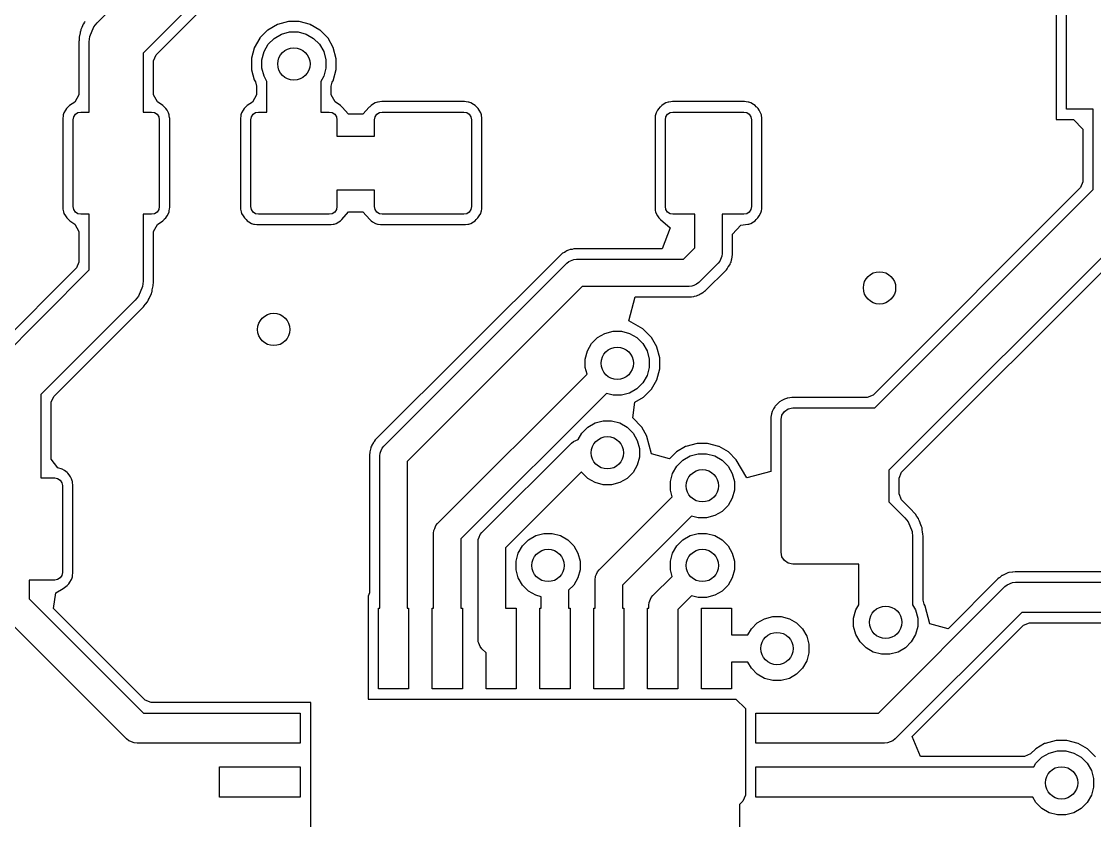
# Model space of a CAD drawing. Header units: inches. Extents: x 3.92 to 7.78, y -6.06 to -2.2.
# Drawn here: x 6.6455 to 7.0378, y -4.0988 to -3.8064 of the extents above; entities that cross this region are included whole.
import ezdxf

# ---------------------------------------------------------------- set-up
doc = ezdxf.new("R2010")
doc.units = ezdxf.units.IN
doc.header["$MEASUREMENT"] = 0
doc.layers.add('F.Cu', color=13, linetype='CONTINUOUS', true_color=0xc83434)

msp = doc.modelspace()

# ---------------------------------------------------------------- linework, layer by layer
at = {"layer": 'F.Cu', "linetype": 'CONTINUOUS'}
for p, q in [((6.67316, -3.80694), (6.72722, -3.75288)), ((6.73825, -3.76969), (6.68996, -3.81798)), ((6.69469, -3.81866), (6.73894, -3.77437)), ((7.02378, -3.79539), (7.02378, -3.84236)), ((7.02756, -3.83858), (7.02756, -3.79921)), ((6.66713, -3.80972), (6.66705, -3.81)), ((6.66724, -3.80933), (6.66713, -3.80972)), ((6.6676, -3.80862), (6.66724, -3.80933)), ((6.66807, -3.80744), (6.6676, -3.80862)), ((6.66815, -3.80732), (6.66807, -3.80744)), ((6.66819, -3.80728), (6.66815, -3.80732)), ((6.6685, -3.80669), (6.66819, -3.80728)), ((6.66854, -3.80669), (6.6685, -3.80665)), ((6.6685, -3.80665), (6.6685, -3.80669)), ((6.6687, -3.80642), (6.66854, -3.80669)), ((6.67046, -3.81198), (6.67193, -3.80843)), ((6.67193, -3.80843), (6.67316, -3.80694)), ((6.67193, -3.80843), (6.67193, -3.80843)), ((6.73531, -3.80976), (6.73264, -3.81248)), ((6.73555, -3.80957), (6.73531, -3.80976)), ((6.73906, -3.80756), (6.73555, -3.80957)), ((6.74315, -3.80646), (6.73906, -3.80756)), ((6.74701, -3.80646), (6.74315, -3.80646)), ((6.75114, -3.80756), (6.74701, -3.80646)), ((6.75461, -3.80957), (6.7511, -3.80756)), ((6.7511, -3.80756), (6.75114, -3.80756)), ((6.75484, -3.80976), (6.75461, -3.80957)), ((6.75752, -3.81248), (6.75484, -3.80976)), ((6.66654, -3.81346), (6.6665, -3.81382)), ((6.6665, -3.81382), (6.6665, -3.83331)), ((6.66657, -3.8122), (6.66654, -3.81346)), ((6.66693, -3.81063), (6.66657, -3.8122)), ((6.66697, -3.81031), (6.66693, -3.81063)), ((6.66705, -3.81004), (6.66697, -3.81031)), ((6.66705, -3.81), (6.66705, -3.81004)), ((6.67028, -3.8139), (6.67046, -3.81198)), ((6.7326, -3.81252), (6.73059, -3.8161)), ((6.73264, -3.81248), (6.7326, -3.81252)), ((6.73571, -3.8148), (6.73789, -3.81262)), ((6.73789, -3.81262), (6.74056, -3.81108)), ((6.74056, -3.81108), (6.74354, -3.81028)), ((6.74354, -3.81028), (6.74662, -3.81028)), ((6.74662, -3.81028), (6.7496, -3.81108)), ((6.7496, -3.81108), (6.75227, -3.81262)), ((6.75227, -3.81262), (6.75445, -3.8148)), ((6.7576, -3.81256), (6.75752, -3.81248)), ((6.75945, -3.81591), (6.7576, -3.81256)), ((6.67028, -3.83957), (6.67028, -3.8139)), ((6.73055, -3.81626), (6.72961, -3.81984)), ((6.73059, -3.8161), (6.73055, -3.81626)), ((6.73337, -3.82045), (6.73417, -3.81747)), ((6.73417, -3.81747), (6.73571, -3.8148)), ((6.75445, -3.8148), (6.75599, -3.81747)), ((6.75599, -3.81747), (6.75679, -3.82045)), ((6.76059, -3.82008), (6.75945, -3.81591)), ((6.68996, -3.81798), (6.68996, -3.83957)), ((6.69378, -3.82083), (6.69469, -3.81866)), ((6.69378, -3.83327), (6.69378, -3.82083)), ((6.72961, -3.81984), (6.72961, -3.82413)), ((6.73337, -3.82353), (6.73337, -3.82045)), ((6.75679, -3.82045), (6.75679, -3.82353)), ((6.76059, -3.82398), (6.76059, -3.82008)), ((6.72961, -3.82413), (6.73055, -3.82783)), ((6.73417, -3.82651), (6.73337, -3.82353)), ((6.75679, -3.82353), (6.75599, -3.82651)), ((6.75945, -3.82815), (6.76059, -3.82398)), ((6.73055, -3.82783), (6.73102, -3.82858)), ((6.73102, -3.82858), (6.73146, -3.83016)), ((6.73524, -3.82836), (6.73417, -3.82651)), ((6.73524, -3.83957), (6.73524, -3.82836)), ((6.75599, -3.82651), (6.75492, -3.82836)), ((6.75492, -3.82836), (6.75492, -3.83957)), ((6.75874, -3.83016), (6.75913, -3.8287)), ((6.75913, -3.8287), (6.75937, -3.82827)), ((6.75937, -3.82827), (6.75945, -3.82815)), ((6.6665, -3.83331), (6.66504, -3.83594)), ((6.69516, -3.83587), (6.69378, -3.83327)), ((6.73146, -3.83331), (6.73, -3.83594)), ((6.73146, -3.83016), (6.73146, -3.83331)), ((6.75874, -3.83327), (6.75874, -3.83016)), ((6.76012, -3.83587), (6.75874, -3.83327)), ((6.66307, -3.8372), (6.6626, -3.83764)), ((6.66504, -3.83594), (6.66307, -3.8372)), ((6.69713, -3.83717), (6.69516, -3.83587)), ((6.69764, -3.83764), (6.69713, -3.83717)), ((6.72803, -3.8372), (6.72756, -3.83764)), ((6.73, -3.83594), (6.72803, -3.8372)), ((6.76209, -3.83717), (6.76012, -3.83587)), ((6.7626, -3.83764), (6.76209, -3.83717)), ((6.77331, -3.8372), (6.77283, -3.83764)), ((6.77386, -3.83681), (6.77331, -3.8372)), ((6.7748, -3.83626), (6.77386, -3.83681)), ((6.77484, -3.83622), (6.7748, -3.83626)), ((6.77563, -3.83594), (6.77484, -3.83622)), ((6.77587, -3.83591), (6.77563, -3.83594)), ((6.77657, -3.83583), (6.77587, -3.83591)), ((6.7772, -3.83575), (6.77657, -3.83583)), ((6.80744, -3.83575), (6.7772, -3.83575)), ((6.80807, -3.83583), (6.80744, -3.83575)), ((6.80878, -3.83591), (6.80807, -3.83583)), ((6.80902, -3.83594), (6.80878, -3.83591)), ((6.8098, -3.83622), (6.80902, -3.83594)), ((6.80984, -3.83626), (6.8098, -3.83622)), ((6.81079, -3.83681), (6.80984, -3.83626)), ((6.81134, -3.8372), (6.81079, -3.83681)), ((6.81181, -3.83764), (6.81134, -3.8372)), ((6.87961, -3.8372), (6.87913, -3.83764)), ((6.88016, -3.83681), (6.87961, -3.8372)), ((6.8811, -3.83626), (6.88016, -3.83681)), ((6.88114, -3.83622), (6.8811, -3.83626)), ((6.88193, -3.83594), (6.88114, -3.83622)), ((6.88217, -3.83591), (6.88193, -3.83594)), ((6.88287, -3.83583), (6.88217, -3.83591)), ((6.8835, -3.83575), (6.88287, -3.83583)), ((6.9098, -3.83575), (6.8835, -3.83575)), ((6.91043, -3.83583), (6.9098, -3.83575)), ((6.91114, -3.83591), (6.91043, -3.83583)), ((6.91138, -3.83594), (6.91114, -3.83591)), ((6.91217, -3.83622), (6.91138, -3.83594)), ((6.9122, -3.83626), (6.91217, -3.83622)), ((6.91315, -3.83681), (6.9122, -3.83626)), ((6.9137, -3.8372), (6.91315, -3.83681)), ((6.91417, -3.83764), (6.9137, -3.8372)), ((6.66071, -3.84091), (6.66059, -3.84189)), ((6.66075, -3.84063), (6.66071, -3.84091)), ((6.66102, -3.83984), (6.66075, -3.84063)), ((6.66154, -3.83894), (6.66102, -3.83984)), ((6.66197, -3.83831), (6.66154, -3.83894)), ((6.6624, -3.83783), (6.66197, -3.83831)), ((6.6626, -3.83764), (6.6624, -3.83783)), ((6.66437, -3.84237), (6.66458, -3.8413)), ((6.66458, -3.8413), (6.66519, -3.84039)), ((6.66519, -3.84039), (6.6661, -3.83978)), ((6.6661, -3.83978), (6.66717, -3.83957)), ((6.66717, -3.83957), (6.67028, -3.83957)), ((6.68996, -3.83957), (6.69306, -3.83957)), ((6.69306, -3.83957), (6.69414, -3.83978)), ((6.69414, -3.83978), (6.69505, -3.84039)), ((6.69505, -3.84039), (6.69565, -3.8413)), ((6.69565, -3.8413), (6.69587, -3.84237)), ((6.69783, -3.83783), (6.69764, -3.83764)), ((6.69827, -3.83831), (6.69783, -3.83783)), ((6.6987, -3.83894), (6.69827, -3.83831)), ((6.69921, -3.83984), (6.6987, -3.83894)), ((6.69949, -3.84063), (6.69921, -3.83984)), ((6.69953, -3.84091), (6.69949, -3.84063)), ((6.69961, -3.84154), (6.69953, -3.84091)), ((6.72567, -3.84091), (6.72555, -3.84189)), ((6.72571, -3.84063), (6.72567, -3.84091)), ((6.72598, -3.83984), (6.72571, -3.84063)), ((6.7265, -3.83894), (6.72598, -3.83984)), ((6.72693, -3.83831), (6.7265, -3.83894)), ((6.72736, -3.83783), (6.72693, -3.83831)), ((6.72756, -3.83764), (6.72736, -3.83783)), ((6.72933, -3.84237), (6.72954, -3.8413)), ((6.72954, -3.8413), (6.73015, -3.84039)), ((6.73015, -3.84039), (6.73106, -3.83978)), ((6.73106, -3.83978), (6.73213, -3.83957)), ((6.73213, -3.83957), (6.73524, -3.83957)), ((6.75492, -3.83957), (6.75802, -3.83957)), ((6.75802, -3.83957), (6.7591, -3.83978)), ((6.7591, -3.83978), (6.76001, -3.84039)), ((6.76001, -3.84039), (6.76061, -3.8413)), ((6.76061, -3.8413), (6.76083, -3.84237)), ((6.7628, -3.83783), (6.7626, -3.83764)), ((6.76508, -3.84039), (6.7628, -3.83783)), ((6.77035, -3.84039), (6.76508, -3.84039)), ((6.77264, -3.83783), (6.77035, -3.84039)), ((6.77283, -3.83764), (6.77264, -3.83783)), ((6.77461, -3.84237), (6.77482, -3.8413)), ((6.77482, -3.8413), (6.77543, -3.84039)), ((6.77543, -3.84039), (6.77634, -3.83978)), ((6.77634, -3.83978), (6.77741, -3.83957)), ((6.77741, -3.83957), (6.80724, -3.83957)), ((6.80724, -3.83957), (6.80831, -3.83978)), ((6.80831, -3.83978), (6.80922, -3.84039)), ((6.80922, -3.84039), (6.80983, -3.8413)), ((6.80983, -3.8413), (6.81004, -3.84237)), ((6.81201, -3.83783), (6.81181, -3.83764)), ((6.81244, -3.83831), (6.81201, -3.83783)), ((6.81287, -3.83894), (6.81244, -3.83831)), ((6.81339, -3.83984), (6.81287, -3.83894)), ((6.81366, -3.84063), (6.81339, -3.83984)), ((6.8137, -3.84091), (6.81366, -3.84063)), ((6.81378, -3.84154), (6.8137, -3.84091)), ((6.87724, -3.84091), (6.87713, -3.84189)), ((6.87728, -3.84063), (6.87724, -3.84091)), ((6.87756, -3.83984), (6.87728, -3.84063)), ((6.87807, -3.83894), (6.87756, -3.83984)), ((6.8785, -3.83831), (6.87807, -3.83894)), ((6.87894, -3.83783), (6.8785, -3.83831)), ((6.87913, -3.83764), (6.87894, -3.83783)), ((6.88091, -3.84237), (6.88112, -3.8413)), ((6.88112, -3.8413), (6.88173, -3.84039)), ((6.88173, -3.84039), (6.88264, -3.83978)), ((6.88264, -3.83978), (6.88371, -3.83957)), ((6.88371, -3.83957), (6.9096, -3.83957)), ((6.9096, -3.83957), (6.91067, -3.83978)), ((6.91067, -3.83978), (6.91158, -3.84039)), ((6.91158, -3.84039), (6.91219, -3.8413)), ((6.91219, -3.8413), (6.9124, -3.84237)), ((6.91437, -3.83783), (6.91417, -3.83764)), ((6.9148, -3.83831), (6.91437, -3.83783)), ((6.91524, -3.83894), (6.9148, -3.83831)), ((6.91575, -3.83984), (6.91524, -3.83894)), ((6.91602, -3.84063), (6.91575, -3.83984)), ((6.91606, -3.84091), (6.91602, -3.84063)), ((6.91614, -3.84154), (6.91606, -3.84091)), ((7.0374, -3.83858), (7.02756, -3.83858)), ((7.0374, -3.86797), (7.0374, -3.83858)), ((6.66059, -3.84189), (6.66059, -3.87433)), ((6.66437, -3.87417), (6.66437, -3.84237)), ((6.69587, -3.84237), (6.69587, -3.87417)), ((6.69967, -3.84189), (6.69961, -3.84154)), ((6.69969, -3.84197), (6.69967, -3.84189)), ((6.69969, -3.87449), (6.69969, -3.84197)), ((6.72555, -3.84189), (6.72555, -3.87433)), ((6.72933, -3.87417), (6.72933, -3.84237)), ((6.76083, -3.84237), (6.76083, -3.84843)), ((6.77461, -3.84843), (6.77461, -3.84237)), ((6.81004, -3.84237), (6.81004, -3.87417)), ((6.81386, -3.84197), (6.81378, -3.84154)), ((6.81386, -3.87449), (6.81386, -3.84197)), ((6.87713, -3.84189), (6.87713, -3.87433)), ((6.88091, -3.87417), (6.88091, -3.84237)), ((6.9124, -3.84237), (6.9124, -3.87417)), ((6.91622, -3.84197), (6.91614, -3.84154)), ((6.91622, -3.87449), (6.91622, -3.84197)), ((7.02378, -3.84236), (7.03016, -3.84236)), ((7.03016, -3.84236), (7.03362, -3.84583)), ((6.76083, -3.84843), (6.77461, -3.84843)), ((7.03362, -3.84583), (7.03362, -3.86508)), ((6.77461, -3.86811), (6.76083, -3.86811)), ((6.76083, -3.86811), (6.76083, -3.87417)), ((6.77461, -3.87417), (6.77461, -3.86811)), ((7.03272, -3.86724), (6.95689, -3.94311)), ((6.95754, -3.94783), (7.0374, -3.86797)), ((7.03362, -3.86508), (7.03272, -3.86724)), ((6.66059, -3.87433), (6.66063, -3.87508)), ((6.66063, -3.87508), (6.66071, -3.87563)), ((6.66071, -3.87563), (6.66079, -3.87606)), ((6.66079, -3.87606), (6.66102, -3.87669)), ((6.66458, -3.87524), (6.66437, -3.87417)), ((6.66519, -3.87615), (6.66458, -3.87524)), ((6.6661, -3.87676), (6.66519, -3.87615)), ((6.69505, -3.87615), (6.69414, -3.87676)), ((6.69565, -3.87524), (6.69505, -3.87615)), ((6.69587, -3.87417), (6.69565, -3.87524)), ((6.69921, -3.87669), (6.69945, -3.87606)), ((6.69945, -3.87606), (6.69953, -3.87571)), ((6.69953, -3.87571), (6.69961, -3.875)), ((6.69961, -3.875), (6.69969, -3.87449)), ((6.72555, -3.87433), (6.72559, -3.87508)), ((6.72559, -3.87508), (6.72567, -3.87563)), ((6.72567, -3.87563), (6.72575, -3.87606)), ((6.72575, -3.87606), (6.72598, -3.87669)), ((6.72954, -3.87524), (6.72933, -3.87417)), ((6.73015, -3.87615), (6.72954, -3.87524)), ((6.73106, -3.87676), (6.73015, -3.87615)), ((6.76001, -3.87615), (6.7591, -3.87676)), ((6.76061, -3.87524), (6.76001, -3.87615)), ((6.76083, -3.87417), (6.76061, -3.87524)), ((6.7626, -3.8789), (6.76508, -3.87614)), ((6.76508, -3.87614), (6.77035, -3.87614)), ((6.77035, -3.87614), (6.77283, -3.8789)), ((6.77482, -3.87524), (6.77461, -3.87417)), ((6.77543, -3.87615), (6.77482, -3.87524)), ((6.77634, -3.87676), (6.77543, -3.87615)), ((6.80922, -3.87615), (6.80831, -3.87676)), ((6.80983, -3.87524), (6.80922, -3.87615)), ((6.81004, -3.87417), (6.80983, -3.87524)), ((6.81339, -3.87669), (6.81362, -3.87606)), ((6.81362, -3.87606), (6.8137, -3.87571)), ((6.8137, -3.87571), (6.81378, -3.875)), ((6.81378, -3.875), (6.81386, -3.87449)), ((6.87713, -3.87433), (6.87717, -3.87508)), ((6.87717, -3.87508), (6.87724, -3.87563)), ((6.87724, -3.87563), (6.87732, -3.87606)), ((6.87732, -3.87606), (6.87756, -3.87669)), ((6.88112, -3.87524), (6.88091, -3.87417)), ((6.88173, -3.87615), (6.88112, -3.87524)), ((6.88264, -3.87676), (6.88173, -3.87615)), ((6.91158, -3.87615), (6.91067, -3.87676)), ((6.91219, -3.87524), (6.91158, -3.87615)), ((6.9124, -3.87417), (6.91219, -3.87524)), ((6.91575, -3.87669), (6.91598, -3.87606)), ((6.91598, -3.87606), (6.91606, -3.87571)), ((6.91606, -3.87571), (6.91614, -3.875)), ((6.91614, -3.875), (6.91622, -3.87449)), ((6.66102, -3.87669), (6.66154, -3.8776)), ((6.66154, -3.8776), (6.66201, -3.87827)), ((6.66201, -3.87827), (6.6624, -3.8787)), ((6.6624, -3.8787), (6.66264, -3.87894)), ((6.66264, -3.87894), (6.66311, -3.87937)), ((6.66311, -3.87937), (6.66504, -3.88059)), ((6.66504, -3.88059), (6.6665, -3.88323)), ((6.66717, -3.87697), (6.6661, -3.87676)), ((6.67028, -3.87697), (6.66717, -3.87697)), ((6.67028, -3.89734), (6.67028, -3.87697)), ((6.69306, -3.87697), (6.68996, -3.87697)), ((6.68996, -3.87697), (6.68996, -3.90142)), ((6.69414, -3.87676), (6.69306, -3.87697)), ((6.69516, -3.88067), (6.69713, -3.87937)), ((6.69713, -3.87937), (6.6976, -3.87894)), ((6.6976, -3.87894), (6.69783, -3.8787)), ((6.69783, -3.8787), (6.69823, -3.87827)), ((6.69823, -3.87827), (6.6987, -3.8776)), ((6.6987, -3.8776), (6.69921, -3.87669)), ((6.72598, -3.87669), (6.7265, -3.8776)), ((6.7265, -3.8776), (6.72697, -3.87827)), ((6.72697, -3.87827), (6.72736, -3.8787)), ((6.72736, -3.8787), (6.7276, -3.87894)), ((6.7276, -3.87894), (6.72803, -3.87933)), ((6.72803, -3.87933), (6.72858, -3.87972)), ((6.72858, -3.87972), (6.72961, -3.88031)), ((6.72961, -3.88031), (6.73035, -3.88059)), ((6.73035, -3.88059), (6.73067, -3.88063)), ((6.73213, -3.87697), (6.73106, -3.87676)), ((6.75802, -3.87697), (6.73213, -3.87697)), ((6.7591, -3.87676), (6.75802, -3.87697)), ((6.75949, -3.88063), (6.7598, -3.88059)), ((6.7598, -3.88059), (6.76059, -3.88031)), ((6.76055, -3.88031), (6.76157, -3.87972)), ((6.76059, -3.88031), (6.76055, -3.88031)), ((6.76157, -3.87972), (6.76213, -3.87933)), ((6.76213, -3.87933), (6.76256, -3.87894)), ((6.76256, -3.87894), (6.7626, -3.8789)), ((6.77283, -3.8789), (6.77287, -3.87894)), ((6.77287, -3.87894), (6.77331, -3.87933)), ((6.77331, -3.87933), (6.77386, -3.87972)), ((6.77386, -3.87972), (6.77488, -3.88031)), ((6.77488, -3.88031), (6.77563, -3.88059)), ((6.77563, -3.88059), (6.77594, -3.88063)), ((6.77741, -3.87697), (6.77634, -3.87676)), ((6.80724, -3.87697), (6.77741, -3.87697)), ((6.80831, -3.87676), (6.80724, -3.87697)), ((6.8087, -3.88063), (6.80902, -3.88059)), ((6.80902, -3.88059), (6.8098, -3.88031)), ((6.80976, -3.88031), (6.81079, -3.87972)), ((6.8098, -3.88031), (6.80976, -3.88031)), ((6.81079, -3.87972), (6.81134, -3.87933)), ((6.81134, -3.87933), (6.81177, -3.87894)), ((6.81177, -3.87894), (6.81201, -3.8787)), ((6.81201, -3.8787), (6.8124, -3.87827)), ((6.8124, -3.87827), (6.81287, -3.8776)), ((6.81287, -3.8776), (6.81339, -3.87669)), ((6.87756, -3.87669), (6.87807, -3.8776)), ((6.87807, -3.8776), (6.87854, -3.87827)), ((6.87854, -3.87827), (6.87894, -3.8787)), ((6.87894, -3.8787), (6.87917, -3.87894)), ((6.87917, -3.87894), (6.88264, -3.88197)), ((6.88371, -3.87697), (6.88264, -3.87676)), ((6.89165, -3.87697), (6.88371, -3.87697)), ((6.89165, -3.88927), (6.89165, -3.87697)), ((6.9096, -3.87697), (6.90165, -3.87697)), ((6.90165, -3.87697), (6.90165, -3.89134)), ((6.91067, -3.87676), (6.9096, -3.87697)), ((6.91106, -3.88063), (6.91138, -3.88059)), ((6.91138, -3.88059), (6.91217, -3.88031)), ((6.91213, -3.88031), (6.91315, -3.87972)), ((6.91217, -3.88031), (6.91213, -3.88031)), ((6.91315, -3.87972), (6.9137, -3.87933)), ((6.9137, -3.87933), (6.91413, -3.87894)), ((6.91413, -3.87894), (6.91437, -3.8787)), ((6.91437, -3.8787), (6.91476, -3.87827)), ((6.91476, -3.87827), (6.91524, -3.8776)), ((6.91524, -3.8776), (6.91575, -3.87669)), ((7.0542, -3.87901), (6.9626, -3.97061)), ((6.6665, -3.88323), (6.6665, -3.89445)), ((6.69378, -3.88327), (6.69516, -3.88067)), ((6.69378, -3.90169), (6.69378, -3.88327)), ((6.73067, -3.88063), (6.7315, -3.88071)), ((6.7315, -3.88071), (6.73197, -3.88075)), ((6.73197, -3.88075), (6.75819, -3.88075)), ((6.75819, -3.88075), (6.75866, -3.88071)), ((6.75866, -3.88071), (6.75949, -3.88063)), ((6.77594, -3.88063), (6.77677, -3.88071)), ((6.77677, -3.88071), (6.77724, -3.88075)), ((6.77724, -3.88075), (6.8074, -3.88075)), ((6.8074, -3.88075), (6.80787, -3.88071)), ((6.80787, -3.88071), (6.8087, -3.88063)), ((6.88264, -3.88197), (6.87976, -3.88961)), ((6.90547, -3.88429), (6.90846, -3.88091)), ((6.90547, -3.8915), (6.90547, -3.88429)), ((6.90846, -3.88091), (6.91106, -3.88063)), ((6.96732, -3.9713), (7.05713, -3.88146)), ((6.8424, -3.89201), (6.77484, -3.95953)), ((6.84264, -3.89181), (6.8424, -3.89201)), ((6.84283, -3.89165), (6.84264, -3.89181)), ((6.84323, -3.8913), (6.84283, -3.89165)), ((6.84327, -3.89126), (6.84323, -3.8913)), ((6.84398, -3.89094), (6.84327, -3.89126)), ((6.84449, -3.89063), (6.84398, -3.89094)), ((6.84488, -3.89035), (6.84449, -3.89063)), ((6.84516, -3.89028), (6.84488, -3.89035)), ((6.84551, -3.89012), (6.84516, -3.89028)), ((6.84606, -3.88992), (6.84551, -3.89012)), ((6.84673, -3.8898), (6.84606, -3.88992)), ((6.84685, -3.8898), (6.84673, -3.8898)), ((6.84744, -3.88965), (6.84685, -3.8898)), ((6.84803, -3.88965), (6.84744, -3.88965)), ((6.84831, -3.88961), (6.84803, -3.88965)), ((6.87976, -3.88961), (6.84831, -3.88961)), ((6.88751, -3.89342), (6.89165, -3.88927)), ((6.90156, -3.89232), (6.90081, -3.89412)), ((6.90165, -3.89134), (6.90156, -3.89232)), ((6.90535, -3.89264), (6.90539, -3.89213)), ((6.90539, -3.89213), (6.90543, -3.89197)), ((6.90543, -3.89197), (6.90547, -3.8915)), ((6.6665, -3.89445), (6.66559, -3.89661)), ((6.77796, -3.96182), (6.8449, -3.89488)), ((6.8449, -3.89488), (6.84566, -3.89426)), ((6.84566, -3.89426), (6.84746, -3.89351)), ((6.84566, -3.89426), (6.84566, -3.89426)), ((6.84746, -3.89351), (6.84844, -3.89342)), ((6.84844, -3.89342), (6.88751, -3.89342)), ((6.90019, -3.89488), (6.89311, -3.90195)), ((6.90081, -3.89412), (6.90019, -3.89488)), ((6.90081, -3.89412), (6.90081, -3.89412)), ((6.90378, -3.89646), (6.9039, -3.89626)), ((6.9039, -3.89626), (6.90457, -3.89531)), ((6.90457, -3.89528), (6.90476, -3.89476)), ((6.90457, -3.89531), (6.90457, -3.89528)), ((6.90476, -3.89476), (6.90492, -3.89449)), ((6.90492, -3.89449), (6.90516, -3.89358)), ((6.90516, -3.89358), (6.90528, -3.89323)), ((6.90528, -3.89323), (6.90535, -3.89272)), ((6.90535, -3.89272), (6.90535, -3.89264)), ((6.66559, -3.89661), (6.6328, -3.92945)), ((6.63576, -3.93186), (6.67028, -3.89734)), ((6.89555, -3.90488), (6.90323, -3.89724)), ((6.90323, -3.89724), (6.90346, -3.89697)), ((6.90346, -3.89697), (6.90378, -3.89646)), ((6.68977, -3.90334), (6.6883, -3.90689)), ((6.68996, -3.90142), (6.68977, -3.90334)), ((6.69331, -3.90465), (6.69366, -3.90315)), ((6.69366, -3.90264), (6.6937, -3.90213)), ((6.69366, -3.90315), (6.69366, -3.90264)), ((6.6937, -3.90213), (6.69378, -3.90169)), ((6.85051, -3.90342), (6.7865, -3.96743)), ((6.88958, -3.90342), (6.85051, -3.90342)), ((6.89055, -3.90332), (6.88958, -3.90342)), ((6.8913, -3.90301), (6.89055, -3.90332)), ((6.89055, -3.90332), (6.89055, -3.90332)), ((6.89236, -3.90257), (6.8913, -3.90301)), ((6.89311, -3.90195), (6.89236, -3.90257)), ((6.89236, -3.90257), (6.89236, -3.90257)), ((6.6883, -3.90689), (6.68708, -3.90838)), ((6.69197, -3.90819), (6.6922, -3.90776)), ((6.6922, -3.90776), (6.69256, -3.90689)), ((6.69256, -3.90689), (6.69299, -3.90602)), ((6.69299, -3.90602), (6.69307, -3.90579)), ((6.69307, -3.90579), (6.69311, -3.90555)), ((6.69311, -3.90555), (6.69315, -3.90547)), ((6.69315, -3.90547), (6.69323, -3.9052)), ((6.69323, -3.9052), (6.69327, -3.90496)), ((6.69327, -3.90496), (6.69331, -3.90465)), ((6.86752, -3.91591), (6.86992, -3.9072)), ((6.86992, -3.9072), (6.89051, -3.9072)), ((6.89051, -3.9072), (6.8913, -3.90701)), ((6.8913, -3.90701), (6.89157, -3.90693)), ((6.89157, -3.90693), (6.89228, -3.90681)), ((6.89228, -3.90681), (6.89283, -3.90657)), ((6.89283, -3.90657), (6.89311, -3.9065)), ((6.89311, -3.9065), (6.8935, -3.90622)), ((6.8935, -3.90622), (6.89402, -3.90591)), ((6.89402, -3.90591), (6.89465, -3.90563)), ((6.89465, -3.90563), (6.8948, -3.90555)), ((6.8948, -3.90555), (6.89504, -3.90531)), ((6.89504, -3.90531), (6.89528, -3.90512)), ((6.89528, -3.90512), (6.89555, -3.90488)), ((6.68708, -3.90838), (6.65256, -3.9429)), ((6.65728, -3.94358), (6.69004, -3.91079)), ((6.69004, -3.91079), (6.69031, -3.91047)), ((6.69031, -3.91047), (6.69075, -3.90992)), ((6.69075, -3.90992), (6.69079, -3.90988)), ((6.69079, -3.90988), (6.6915, -3.90898)), ((6.6915, -3.90898), (6.69181, -3.90843)), ((6.69181, -3.90843), (6.69193, -3.90823)), ((6.69193, -3.90823), (6.69197, -3.90819)), ((6.87272, -3.91894), (6.86752, -3.91591)), ((6.85881, -3.92056), (6.86179, -3.91977)), ((6.86179, -3.91977), (6.86488, -3.91977)), ((6.86488, -3.91977), (6.86785, -3.92056)), ((6.87579, -3.92201), (6.87272, -3.91894)), ((6.85396, -3.92429), (6.85614, -3.92211)), ((6.85614, -3.92211), (6.85881, -3.92056)), ((6.86785, -3.92056), (6.87052, -3.92211)), ((6.87052, -3.92211), (6.8727, -3.92429)), ((6.8778, -3.92551), (6.87579, -3.92201)), ((6.85162, -3.92993), (6.85242, -3.92696)), ((6.85242, -3.92696), (6.85396, -3.92429)), ((6.8727, -3.92429), (6.87425, -3.92696)), ((6.87425, -3.92696), (6.87504, -3.92993)), ((6.8778, -3.92555), (6.8778, -3.92551)), ((6.87886, -3.92949), (6.8778, -3.92555)), ((6.85162, -3.93302), (6.85162, -3.92993)), ((6.87504, -3.92993), (6.87504, -3.93302)), ((6.87886, -3.93346), (6.87886, -3.92949)), ((6.79765, -3.99009), (6.85228, -3.93546)), ((6.85228, -3.93546), (6.85162, -3.93302)), ((6.87504, -3.93302), (6.87425, -3.936)), ((6.87776, -3.93752), (6.87886, -3.93346)), ((6.8727, -3.93867), (6.87052, -3.94085)), ((6.87425, -3.936), (6.8727, -3.93867)), ((6.87579, -3.94094), (6.87776, -3.93752)), ((6.65256, -3.9429), (6.65256, -3.95866)), ((6.85935, -3.94253), (6.80618, -3.9957)), ((6.86179, -3.94319), (6.85935, -3.94253)), ((6.86488, -3.94319), (6.86179, -3.94319)), ((6.86785, -3.94239), (6.86488, -3.94319)), ((6.87052, -3.94085), (6.86785, -3.94239)), ((6.87287, -3.94386), (6.87579, -3.94094)), ((6.95689, -3.94311), (6.95472, -3.94402)), ((6.65638, -3.94575), (6.65728, -3.94358)), ((6.65638, -3.96657), (6.65638, -3.94575)), ((6.86898, -3.95142), (6.86972, -3.94571)), ((6.86972, -3.94571), (6.87287, -3.94386)), ((6.92106, -3.9472), (6.92094, -3.94736)), ((6.92177, -3.94646), (6.92106, -3.9472)), ((6.92256, -3.94571), (6.92177, -3.94646)), ((6.92264, -3.94563), (6.92256, -3.94571)), ((6.9235, -3.94512), (6.92264, -3.94563)), ((6.92449, -3.94457), (6.9235, -3.94512)), ((6.92524, -3.94437), (6.92449, -3.94457)), ((6.92539, -3.94433), (6.92524, -3.94437)), ((6.92547, -3.94429), (6.92539, -3.94433)), ((6.92638, -3.94409), (6.92547, -3.94429)), ((6.92717, -3.94402), (6.92638, -3.94409)), ((6.95472, -3.94402), (6.92717, -3.94402)), ((6.91949, -3.95118), (6.91945, -3.95185)), ((6.91972, -3.95), (6.91949, -3.95118)), ((6.91996, -3.94909), (6.91972, -3.94996)), ((6.91972, -3.94996), (6.91972, -3.95)), ((6.92047, -3.94815), (6.91996, -3.94909)), ((6.92051, -3.94811), (6.92047, -3.94815)), ((6.92094, -3.94736), (6.92051, -3.94811)), ((6.92323, -3.95211), (6.92355, -3.95048)), ((6.92355, -3.95048), (6.92448, -3.94909)), ((6.92448, -3.94909), (6.92587, -3.94816)), ((6.92587, -3.94816), (6.92751, -3.94783)), ((6.92751, -3.94783), (6.95754, -3.94783)), ((6.85035, -3.95704), (6.85253, -3.95486)), ((6.85253, -3.95486), (6.8552, -3.95332)), ((6.8552, -3.95332), (6.85818, -3.95252)), ((6.85818, -3.95252), (6.86127, -3.95252)), ((6.86127, -3.95252), (6.86424, -3.95332)), ((6.86424, -3.95332), (6.86691, -3.95486)), ((6.86691, -3.95486), (6.86909, -3.95704)), ((6.87217, -3.95472), (6.86898, -3.95142)), ((6.87228, -3.95488), (6.87217, -3.95472)), ((6.87413, -3.95819), (6.87228, -3.95488)), ((6.91945, -3.95185), (6.91945, -3.97106)), ((6.92323, -4.00064), (6.92323, -3.95211)), ((6.65256, -3.95866), (6.65256, -3.97343)), ((6.84901, -3.95937), (6.85035, -3.95704)), ((6.86909, -3.95704), (6.87064, -3.95971)), ((6.87413, -3.95823), (6.87413, -3.95819)), ((6.87591, -3.96465), (6.87413, -3.95823)), ((6.77319, -3.96236), (6.77295, -3.96343)), ((6.77327, -3.96217), (6.77319, -3.96236)), ((6.77343, -3.96185), (6.77327, -3.96217)), ((6.77358, -3.96146), (6.77343, -3.96185)), ((6.77421, -3.96043), (6.77358, -3.96146)), ((6.77429, -3.96031), (6.77421, -3.96043)), ((6.77441, -3.96008), (6.77429, -3.96031)), ((6.77484, -3.95953), (6.77441, -3.96008)), ((6.77699, -3.96343), (6.77734, -3.96258)), ((6.77734, -3.96258), (6.77796, -3.96182)), ((6.77734, -3.96258), (6.77734, -3.96258)), ((6.81387, -3.99338), (6.84655, -3.9607)), ((6.84655, -3.9607), (6.84731, -3.96008)), ((6.84731, -3.96007), (6.8482, -3.95971)), ((6.84731, -3.96008), (6.84731, -3.96007)), ((6.84731, -3.96007), (6.84731, -3.96007)), ((6.8482, -3.95971), (6.84901, -3.95937)), ((6.87064, -3.95971), (6.87143, -3.96269)), ((6.87143, -3.96269), (6.87143, -3.96577)), ((6.88823, -3.96197), (6.885, -3.96386)), ((6.88843, -3.96189), (6.88823, -3.96197)), ((6.89252, -3.96079), (6.88843, -3.96189)), ((6.89638, -3.96079), (6.89252, -3.96079)), ((6.90051, -3.96189), (6.89638, -3.96079)), ((6.90059, -3.96193), (6.90051, -3.96189)), ((6.90398, -3.96386), (6.90059, -3.96193)), ((6.65874, -3.96972), (6.65638, -3.96657)), ((6.77276, -3.96472), (6.77272, -3.96524)), ((6.77272, -3.96524), (6.77272, -4.01547)), ((6.7728, -3.96445), (6.77276, -3.96472)), ((6.77283, -3.9639), (6.7728, -3.96445)), ((6.77295, -3.96343), (6.77283, -3.96386)), ((6.77283, -3.96386), (6.77283, -3.9639)), ((6.7765, -3.96536), (6.77659, -3.96438)), ((6.7765, -4.01356), (6.7765, -3.96536)), ((6.77659, -3.96438), (6.77676, -3.96398)), ((6.77676, -3.96398), (6.77699, -3.96343)), ((6.87143, -3.96577), (6.87064, -3.96875)), ((6.88248, -3.96638), (6.87591, -3.96465)), ((6.885, -3.96386), (6.88248, -3.96638)), ((6.88727, -3.96694), (6.88994, -3.9654)), ((6.88994, -3.9654), (6.89292, -3.9646)), ((6.89292, -3.9646), (6.896, -3.9646)), ((6.896, -3.9646), (6.89898, -3.9654)), ((6.89898, -3.9654), (6.90165, -3.96694)), ((6.90402, -3.9639), (6.90398, -3.96386)), ((6.90681, -3.96677), (6.90402, -3.9639)), ((6.91071, -3.97343), (6.90681, -3.96677)), ((6.66031, -3.9702), (6.65874, -3.96972)), ((6.66118, -3.97067), (6.66031, -3.9702)), ((6.66173, -3.97106), (6.66118, -3.97067)), ((6.7865, -3.96743), (6.7865, -4.01356)), ((6.87064, -3.96875), (6.86909, -3.97142)), ((6.88354, -3.97179), (6.88509, -3.96912)), ((6.88509, -3.96912), (6.88727, -3.96694)), ((6.90165, -3.96694), (6.90383, -3.96912)), ((6.90383, -3.96912), (6.90537, -3.97179)), ((6.9626, -3.97061), (6.9626, -3.98214)), ((6.65256, -3.97343), (6.65763, -3.97343)), ((6.65763, -3.97343), (6.6587, -3.97364)), ((6.6587, -3.97364), (6.65961, -3.97425)), ((6.65961, -3.97425), (6.66022, -3.97516)), ((6.66217, -3.97146), (6.66173, -3.97106)), ((6.6624, -3.97169), (6.66217, -3.97146)), ((6.66291, -3.97228), (6.6624, -3.97169)), ((6.66339, -3.97299), (6.66291, -3.97228)), ((6.66378, -3.9737), (6.66339, -3.97299)), ((6.66406, -3.97453), (6.66378, -3.9737)), ((6.66409, -3.97476), (6.66406, -3.97453)), ((6.66417, -3.97539), (6.66409, -3.97476)), ((6.85021, -3.97118), (6.82241, -3.99899)), ((6.85035, -3.97142), (6.85021, -3.97118)), ((6.85253, -3.9736), (6.85035, -3.97142)), ((6.8552, -3.97514), (6.85253, -3.9736)), ((6.86691, -3.9736), (6.86424, -3.97514)), ((6.86909, -3.97142), (6.86691, -3.9736)), ((6.88275, -3.97477), (6.88354, -3.97179)), ((6.88275, -3.97785), (6.88275, -3.97477)), ((6.90537, -3.97179), (6.90617, -3.97477)), ((6.90617, -3.97477), (6.90617, -3.97785)), ((6.91945, -3.97106), (6.91071, -3.97343)), ((6.96642, -3.97346), (6.96732, -3.9713)), ((6.96642, -3.97929), (6.96642, -3.97346)), ((6.66022, -3.97516), (6.66043, -3.97623)), ((6.66043, -3.97623), (6.66043, -4.00802)), ((6.66425, -3.97583), (6.66417, -3.97539)), ((6.66425, -4.00839), (6.66425, -3.97583)), ((6.85818, -3.97594), (6.8552, -3.97514)), ((6.86127, -3.97594), (6.85818, -3.97594)), ((6.86424, -3.97514), (6.86127, -3.97594)), ((6.8834, -3.98029), (6.88275, -3.97785)), ((6.90617, -3.97785), (6.90537, -3.98083)), ((6.8567, -4.00699), (6.8834, -3.98029)), ((6.90537, -3.98083), (6.90383, -3.9835)), ((6.9626, -3.98214), (6.96844, -3.98799)), ((6.96732, -3.98146), (6.96642, -3.97929)), ((6.9713, -3.98543), (6.96732, -3.98146)), ((6.90165, -3.98568), (6.89898, -3.98722)), ((6.90383, -3.9835), (6.90165, -3.98568)), ((6.97146, -3.98567), (6.9713, -3.98543)), ((6.97185, -3.98614), (6.97146, -3.98567)), ((6.97224, -3.98654), (6.97185, -3.98614)), ((6.97236, -3.98669), (6.97224, -3.98654)), ((6.79702, -3.99085), (6.79765, -3.99009)), ((6.89047, -3.98736), (6.86524, -4.0126)), ((6.89292, -3.98802), (6.89047, -3.98736)), ((6.896, -3.98802), (6.89292, -3.98802)), ((6.89898, -3.98722), (6.896, -3.98802)), ((6.96844, -3.98799), (6.96966, -3.98948)), ((6.96966, -3.98948), (6.96966, -3.98948)), ((6.96966, -3.98948), (6.97113, -3.99302)), ((6.97283, -3.98748), (6.97236, -3.98669)), ((6.97343, -3.98831), (6.97283, -3.98748)), ((6.97358, -3.98878), (6.97343, -3.98831)), ((6.97386, -3.98921), (6.97358, -3.98878)), ((6.97409, -3.98984), (6.97386, -3.98921)), ((6.97413, -3.99), (6.97409, -3.98984)), ((6.97461, -3.99114), (6.97413, -3.99)), ((6.79618, -3.99363), (6.79628, -3.99265)), ((6.79618, -4.01356), (6.79618, -3.99363)), ((6.79628, -3.99264), (6.79659, -3.99191)), ((6.79628, -3.99265), (6.79628, -3.99264)), ((6.79659, -3.99191), (6.79702, -3.99085)), ((6.79702, -3.99085), (6.79702, -3.99085)), ((6.81286, -3.9951), (6.81325, -3.99414)), ((6.81325, -3.99414), (6.81387, -3.99338)), ((6.8335, -3.99454), (6.83648, -3.99374)), ((6.83648, -3.99374), (6.83956, -3.99374)), ((6.83956, -3.99374), (6.84254, -3.99454)), ((6.88994, -3.99454), (6.89292, -3.99374)), ((6.89292, -3.99374), (6.896, -3.99374)), ((6.896, -3.99374), (6.89898, -3.99454)), ((6.97113, -3.99302), (6.97132, -3.99494)), ((6.97469, -3.99142), (6.97461, -3.99114)), ((6.97476, -3.99173), (6.97469, -3.99142)), ((6.97484, -3.99197), (6.97476, -3.99173)), ((6.97484, -3.99205), (6.97484, -3.99197)), ((6.975, -3.9935), (6.97484, -3.99205)), ((6.97504, -3.9937), (6.975, -3.9935)), ((6.97512, -3.99417), (6.97504, -3.9937)), ((6.97516, -3.99465), (6.97512, -3.99417)), ((6.80618, -3.9957), (6.80618, -4.01356)), ((6.81241, -3.99692), (6.81251, -3.99594)), ((6.81241, -4.03237), (6.81241, -3.99692)), ((6.81251, -3.99594), (6.81286, -3.9951)), ((6.82711, -4.00093), (6.82865, -3.99826)), ((6.82865, -3.99826), (6.83083, -3.99608)), ((6.83083, -3.99608), (6.8335, -3.99454)), ((6.84254, -3.99454), (6.84521, -3.99608)), ((6.84521, -3.99608), (6.84739, -3.99826)), ((6.84739, -3.99826), (6.84893, -4.00093)), ((6.88354, -4.00093), (6.88509, -3.99826)), ((6.88509, -3.99826), (6.88727, -3.99608)), ((6.88727, -3.99608), (6.88994, -3.99454)), ((6.89898, -3.99454), (6.90165, -3.99608)), ((6.90165, -3.99608), (6.90383, -3.99826)), ((6.90383, -3.99826), (6.90537, -4.00093)), ((6.97132, -3.99494), (6.97132, -4.01986)), ((6.97516, -4.01811), (6.97516, -3.99465)), ((6.82241, -3.99899), (6.82241, -4.02106)), ((6.82631, -4.00391), (6.82711, -4.00093)), ((6.84893, -4.00093), (6.84973, -4.00391)), ((6.88275, -4.00391), (6.88354, -4.00093)), ((6.90537, -4.00093), (6.90617, -4.00391)), ((6.92355, -4.00228), (6.92323, -4.00064)), ((6.82631, -4.00699), (6.82631, -4.00391)), ((6.84973, -4.00391), (6.84973, -4.00699)), ((6.88275, -4.00699), (6.88275, -4.00391)), ((6.90617, -4.00391), (6.90617, -4.00699)), ((6.92448, -4.00367), (6.92355, -4.00228)), ((6.92587, -4.0046), (6.92448, -4.00367)), ((6.92751, -4.00492), (6.92587, -4.0046)), ((6.95164, -4.00492), (6.92751, -4.00492)), ((6.95164, -4.01986), (6.95164, -4.00492)), ((6.65961, -4.01001), (6.6587, -4.01061)), ((6.66022, -4.0091), (6.65961, -4.01001)), ((6.66043, -4.00802), (6.66022, -4.0091)), ((6.66378, -4.01055), (6.66402, -4.00992)), ((6.66402, -4.00992), (6.66409, -4.00957)), ((6.66409, -4.00957), (6.66417, -4.00886)), ((6.66417, -4.00886), (6.66425, -4.00839)), ((6.82711, -4.00997), (6.82631, -4.00699)), ((6.82865, -4.01264), (6.82711, -4.00997)), ((6.84893, -4.00997), (6.84739, -4.01264)), ((6.84973, -4.00699), (6.84893, -4.00997)), ((6.85524, -4.01053), (6.85533, -4.00955)), ((6.85533, -4.00955), (6.85539, -4.00941)), ((6.85539, -4.00941), (6.8557, -4.00866)), ((6.8557, -4.00866), (6.85608, -4.00775)), ((6.85608, -4.00775), (6.8567, -4.00699)), ((6.85608, -4.00775), (6.85608, -4.00775)), ((6.87639, -4.01645), (6.8834, -4.00944)), ((6.8834, -4.00944), (6.88275, -4.00699)), ((6.90537, -4.00997), (6.90383, -4.01264)), ((6.90617, -4.00699), (6.90537, -4.00997)), ((7.00299, -4.00996), (7.00252, -4.01035)), ((7.00319, -4.0098), (7.00299, -4.00996)), ((7.00366, -4.00937), (7.00319, -4.0098)), ((7.0037, -4.00933), (7.00366, -4.00937)), ((7.00398, -4.00913), (7.0037, -4.00933)), ((7.00421, -4.00906), (7.00398, -4.00913)), ((7.00614, -4.00819), (7.00421, -4.00906)), ((7.00654, -4.00807), (7.00614, -4.00819)), ((7.00787, -4.00787), (7.00654, -4.00807)), ((7.00795, -4.00787), (7.00787, -4.00787)), ((7.00886, -4.00772), (7.00795, -4.00787)), ((7.00902, -4.00772), (7.00886, -4.00772)), ((7.00953, -4.00776), (7.00902, -4.00772)), ((7.06114, -4.00776), (7.00953, -4.00776)), ((6.65763, -4.01083), (6.64823, -4.01083)), ((6.64823, -4.01083), (6.64823, -4.0176)), ((6.6587, -4.01061), (6.65763, -4.01083)), ((6.65799, -4.01547), (6.66075, -4.01386)), ((6.66075, -4.01386), (6.66173, -4.01319)), ((6.66173, -4.01319), (6.66217, -4.0128)), ((6.66217, -4.0128), (6.6624, -4.01256)), ((6.6624, -4.01256), (6.6628, -4.01213)), ((6.6628, -4.01213), (6.66319, -4.01157)), ((6.66319, -4.01157), (6.66378, -4.01055)), ((6.7765, -4.02106), (6.7765, -4.01356)), ((6.7865, -4.01356), (6.7865, -4.02106)), ((6.79618, -4.02106), (6.79618, -4.01356)), ((6.80618, -4.01356), (6.80618, -4.02106)), ((6.83083, -4.01482), (6.82865, -4.01264)), ((6.84739, -4.01264), (6.84555, -4.01448)), ((6.85524, -4.01356), (6.85524, -4.01053)), ((6.85524, -4.02106), (6.85524, -4.01356)), ((6.86524, -4.0126), (6.86524, -4.01356)), ((6.86524, -4.01356), (6.86524, -4.02106)), ((6.90383, -4.01264), (6.90165, -4.01482)), ((6.9588, -4.05945), (7.00506, -4.01319)), ((7.00252, -4.01035), (6.98429, -4.02858)), ((7.00506, -4.01319), (7.00589, -4.01251)), ((7.00589, -4.01251), (7.00788, -4.01168)), ((7.00788, -4.01168), (7.00895, -4.01158)), ((7.00895, -4.01158), (7.06466, -4.01158)), ((6.64823, -4.0176), (6.69008, -4.05945)), ((6.65724, -4.02122), (6.65799, -4.01547)), ((6.77272, -4.01547), (6.7722, -4.01673)), ((6.7722, -4.01673), (6.7722, -4.05437)), ((6.8335, -4.01636), (6.83083, -4.01482)), ((6.83555, -4.01691), (6.8335, -4.01636)), ((6.83555, -4.02106), (6.83555, -4.01691)), ((6.84555, -4.01448), (6.84555, -4.02106)), ((6.87503, -4.01898), (6.87553, -4.01777)), ((6.87553, -4.01777), (6.87576, -4.01721)), ((6.87576, -4.01721), (6.87639, -4.01645)), ((6.87576, -4.01721), (6.87576, -4.01721)), ((6.89047, -4.01651), (6.88543, -4.02155)), ((6.89292, -4.01716), (6.89047, -4.01651)), ((6.896, -4.01716), (6.89292, -4.01716)), ((6.89898, -4.01636), (6.896, -4.01716)), ((6.90165, -4.01482), (6.89898, -4.01636)), ((6.69071, -4.05472), (6.65724, -4.02122)), ((6.77598, -4.05059), (6.77598, -4.02106)), ((6.77598, -4.02106), (6.7765, -4.02106)), ((6.7865, -4.02106), (6.78701, -4.02106)), ((6.78701, -4.02106), (6.78701, -4.05059)), ((6.79567, -4.05059), (6.79567, -4.02106)), ((6.79567, -4.02106), (6.79618, -4.02106)), ((6.80618, -4.02106), (6.80669, -4.02106)), ((6.80669, -4.02106), (6.80669, -4.05059)), ((6.82241, -4.02106), (6.82638, -4.02106)), ((6.82638, -4.02106), (6.82638, -4.05059)), ((6.83504, -4.05059), (6.83504, -4.02106)), ((6.83504, -4.02106), (6.83555, -4.02106)), ((6.84555, -4.02106), (6.84606, -4.02106)), ((6.84606, -4.02106), (6.84606, -4.05059)), ((6.85472, -4.05059), (6.85472, -4.02106)), ((6.85472, -4.02106), (6.85524, -4.02106)), ((6.86524, -4.02106), (6.86575, -4.02106)), ((6.86575, -4.02106), (6.86575, -4.05059)), ((6.87441, -4.05059), (6.87441, -4.02106)), ((6.87441, -4.02106), (6.87492, -4.02106)), ((6.87492, -4.01999), (6.87502, -4.01901)), ((6.87492, -4.02106), (6.87492, -4.01999)), ((6.87502, -4.01901), (6.87503, -4.01898)), ((6.88543, -4.02155), (6.88543, -4.05059)), ((6.89409, -4.05059), (6.89409, -4.02106)), ((6.89409, -4.02106), (6.90512, -4.02106)), ((6.90512, -4.02106), (6.90512, -4.03083)), ((6.94977, -4.02469), (6.95057, -4.02171)), ((6.95057, -4.02171), (6.95164, -4.01986)), ((6.97132, -4.01986), (6.97239, -4.02171)), ((6.97239, -4.02171), (6.97319, -4.02469)), ((6.97555, -4.01957), (6.97516, -4.01811)), ((6.97594, -4.02024), (6.97555, -4.01957)), ((6.97594, -4.02028), (6.97594, -4.02024)), ((6.97768, -4.02681), (6.97594, -4.02028)), ((6.6839, -4.06886), (6.63882, -4.02378)), ((6.91454, -4.02646), (6.91721, -4.02491)), ((6.91721, -4.02491), (6.92019, -4.02412)), ((6.92019, -4.02412), (6.92327, -4.02412)), ((6.92327, -4.02412), (6.92625, -4.02491)), ((6.92625, -4.02491), (6.92892, -4.02646)), ((6.94977, -4.02777), (6.94977, -4.02469)), ((7.01124, -4.0226), (6.96498, -4.06886)), ((6.97319, -4.02469), (6.97319, -4.02777)), ((7.06466, -4.0226), (7.01124, -4.0226)), ((6.91109, -4.03083), (6.91236, -4.02864)), ((6.91236, -4.02864), (6.91454, -4.02646)), ((6.92892, -4.02646), (6.9311, -4.02864)), ((6.9311, -4.02864), (6.93264, -4.03131)), ((6.95057, -4.03075), (6.94977, -4.02777)), ((6.97118, -4.06803), (7.01193, -4.02728)), ((6.97319, -4.02777), (6.97239, -4.03075)), ((6.98429, -4.02858), (6.97768, -4.02681)), ((7.01193, -4.02728), (7.01409, -4.02638)), ((7.01409, -4.02638), (7.0611, -4.02638)), ((6.81251, -4.03335), (6.81241, -4.03237)), ((6.81275, -4.03393), (6.81251, -4.03335)), ((6.81251, -4.03335), (6.81251, -4.03335)), ((6.90512, -4.03083), (6.91109, -4.03083)), ((6.93264, -4.03131), (6.93344, -4.03429)), ((6.95211, -4.03342), (6.95057, -4.03075)), ((6.95429, -4.0356), (6.95211, -4.03342)), ((6.97085, -4.03342), (6.96867, -4.0356)), ((6.97239, -4.03075), (6.97085, -4.03342)), ((6.81325, -4.03515), (6.81275, -4.03393)), ((6.81387, -4.03591), (6.81325, -4.03515)), ((6.81325, -4.03515), (6.81325, -4.03515)), ((6.81535, -4.03739), (6.81387, -4.03591)), ((6.81535, -4.05059), (6.81535, -4.03739)), ((6.93344, -4.03737), (6.93264, -4.04035)), ((6.93344, -4.03429), (6.93344, -4.03737)), ((6.95696, -4.03714), (6.95429, -4.0356)), ((6.95994, -4.03794), (6.95696, -4.03714)), ((6.966, -4.03714), (6.96302, -4.03794)), ((6.96867, -4.0356), (6.966, -4.03714)), ((6.91109, -4.04083), (6.90512, -4.04083)), ((6.90512, -4.04083), (6.90512, -4.05059)), ((6.91236, -4.04302), (6.91109, -4.04083)), ((6.93264, -4.04035), (6.9311, -4.04302)), ((6.96302, -4.03794), (6.95994, -4.03794)), ((6.91454, -4.0452), (6.91236, -4.04302)), ((6.91721, -4.04674), (6.91454, -4.0452)), ((6.92892, -4.0452), (6.92625, -4.04674)), ((6.9311, -4.04302), (6.92892, -4.0452)), ((6.92019, -4.04754), (6.91721, -4.04674)), ((6.92327, -4.04754), (6.92019, -4.04754)), ((6.92625, -4.04674), (6.92327, -4.04754)), ((6.78701, -4.05059), (6.77598, -4.05059)), ((6.80669, -4.05059), (6.79567, -4.05059)), ((6.82638, -4.05059), (6.81535, -4.05059)), ((6.84606, -4.05059), (6.83504, -4.05059)), ((6.86575, -4.05059), (6.85472, -4.05059)), ((6.88543, -4.05059), (6.87441, -4.05059)), ((6.90512, -4.05059), (6.89409, -4.05059)), ((6.69287, -4.05563), (6.69071, -4.05472)), ((6.75126, -4.05563), (6.69287, -4.05563)), ((6.75126, -4.20988), (6.75126, -4.05563)), ((6.7722, -4.05437), (6.90673, -4.05437)), ((6.90673, -4.05437), (6.9102, -4.05783)), ((6.69008, -4.05945), (6.70965, -4.05945)), ((6.70965, -4.05945), (6.73268, -4.05945)), ((6.73268, -4.05945), (6.74744, -4.05945)), ((6.74744, -4.05945), (6.74744, -4.07047)), ((6.9102, -4.05783), (6.9102, -4.08953)), ((6.91398, -4.07047), (6.91398, -4.05945)), ((6.91398, -4.05945), (6.9435, -4.05945)), ((6.9435, -4.05945), (6.95177, -4.05945)), ((6.95177, -4.05945), (6.9588, -4.05945)), ((6.68473, -4.06954), (6.6839, -4.06886)), ((6.96498, -4.06886), (6.96414, -4.06954)), ((6.97421, -4.07531), (6.97118, -4.06803)), ((6.68507, -4.06969), (6.68473, -4.06954)), ((6.68473, -4.06954), (6.68473, -4.06954)), ((6.68672, -4.07037), (6.68507, -4.06969)), ((6.6878, -4.07047), (6.68672, -4.07037)), ((6.68672, -4.07037), (6.68672, -4.07037)), ((6.70965, -4.07047), (6.6878, -4.07047)), ((6.71791, -4.07047), (6.70965, -4.07047)), ((6.74744, -4.07047), (6.71791, -4.07047)), ((6.92874, -4.07047), (6.91398, -4.07047)), ((6.95177, -4.07047), (6.92874, -4.07047)), ((6.96108, -4.07047), (6.95177, -4.07047)), ((6.96216, -4.07037), (6.96108, -4.07047)), ((6.96414, -4.06954), (6.96216, -4.07037)), ((7.01638, -4.07248), (7.01445, -4.07441)), ((7.01957, -4.07063), (7.01638, -4.07248)), ((7.01976, -4.07055), (7.01957, -4.07063)), ((7.02386, -4.06945), (7.01976, -4.07055)), ((7.02772, -4.06945), (7.02386, -4.06945)), ((7.03185, -4.07055), (7.02772, -4.06945)), ((7.03524, -4.07252), (7.03181, -4.07055)), ((7.03181, -4.07055), (7.03185, -4.07055)), ((7.03555, -4.07276), (7.03524, -4.07252)), ((7.03819, -4.07543), (7.03555, -4.07276)), ((7.01228, -4.07531), (6.97421, -4.07531)), ((7.01445, -4.07441), (7.01228, -4.07531)), ((7.01643, -4.07779), (7.01861, -4.07561)), ((7.01861, -4.07561), (7.02128, -4.07406)), ((7.02128, -4.07406), (7.02426, -4.07327)), ((7.02426, -4.07327), (7.02734, -4.07327)), ((7.02734, -4.07327), (7.03032, -4.07406)), ((7.03032, -4.07406), (7.03299, -4.07561)), ((7.03299, -4.07561), (7.03517, -4.07779)), ((6.71791, -4.09016), (6.71791, -4.07913)), ((6.71791, -4.07913), (6.74744, -4.07913)), ((6.74744, -4.07913), (6.74744, -4.09016)), ((6.91398, -4.09016), (6.91398, -4.07913)), ((6.91398, -4.07913), (6.9435, -4.07913)), ((6.9435, -4.07913), (6.95177, -4.07913)), ((6.95177, -4.07913), (7.01565, -4.07913)), ((7.01565, -4.07913), (7.01643, -4.07779)), ((7.03517, -4.07779), (7.03671, -4.08046)), ((7.03671, -4.08046), (7.03751, -4.08343)), ((7.03751, -4.08343), (7.03751, -4.08652)), ((7.03751, -4.08652), (7.03671, -4.0895)), ((6.74744, -4.09016), (6.71791, -4.09016)), ((6.90929, -4.09169), (6.90807, -4.09291)), ((6.9102, -4.08953), (6.90929, -4.09169)), ((6.92874, -4.09016), (6.91398, -4.09016)), ((6.95177, -4.09016), (6.92874, -4.09016)), ((7.01527, -4.09016), (6.95177, -4.09016)), ((7.01643, -4.09217), (7.01527, -4.09016)), ((7.01861, -4.09435), (7.01643, -4.09217)), ((7.03517, -4.09217), (7.03299, -4.09435)), ((7.03671, -4.0895), (7.03517, -4.09217)), ((6.90807, -4.09291), (6.90807, -4.13543)), ((7.02128, -4.09589), (7.01861, -4.09435)), ((7.02426, -4.09669), (7.02128, -4.09589)), ((7.03032, -4.09589), (7.02734, -4.09669)), ((7.03299, -4.09435), (7.03032, -4.09589)), ((7.02734, -4.09669), (7.02426, -4.09669))]:
    msp.add_line(p, q, dxfattribs=at)
at = {"layer": 'F.Cu'}
for centre in [(6.74508, -3.82199), (6.74508, -3.82199), (6.95922, -3.9039), (6.95922, -3.9039), (6.73772, -3.91911), (6.73772, -3.91911), (6.86333, -3.93148), (6.86333, -3.93148), (6.85972, -3.96423), (6.85972, -3.96423), (6.89446, -3.97631), (6.89446, -3.97631), (6.83802, -4.00545), (6.83802, -4.00545), (6.89446, -4.00545), (6.89446, -4.00545), (6.96148, -4.02623), (6.96148, -4.02623), (6.92173, -4.03583), (6.92173, -4.03583), (7.0258, -4.08498), (7.0258, -4.08498)]:
    msp.add_circle(centre, 0.00591, dxfattribs=at)

doc.saveas('drawing.dxf')
